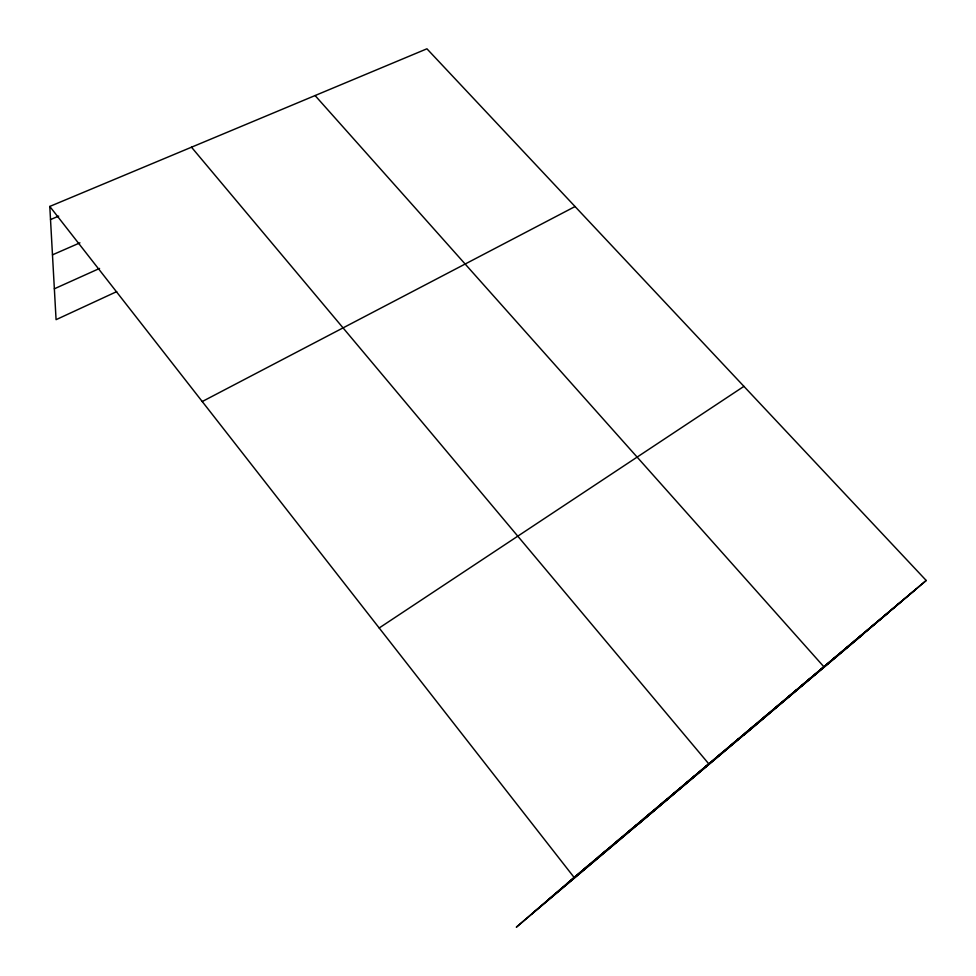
<?xml version="1.0" encoding="UTF-8"?>
<svg xmlns="http://www.w3.org/2000/svg" width="976" height="976" viewBox="0 0 976 976"><rect width="100%" height="100%" fill="white"/><g stroke="black" fill="none" stroke-linecap="round" stroke-linejoin="round"><path stroke-width="1.46" d="M926.212 580.476L574.12 877.436L516.316 927.2L926.212 580.476L426.927 48.8L49.788 206.436L56.071 319.664L116.717 291.617M582.977 870.08L589.992 864.041M598.434 857.038L605.62 850.865M613.66 844.191L621.017 837.872M628.666 831.54L636.193 825.086M643.465 819.059L651.138 812.471M658.031 806.774L665.864 800.052M672.403 794.647L680.382 787.815M686.567 782.703L694.68 775.749M638.475 824.11L708.783 763.854L191.491 147.205M715.554 758.254L723.948 751.056M730.353 745.774L738.893 738.466M744.92 733.488L753.594 726.059M759.279 721.374L768.075 713.846M773.419 709.442L782.349 701.817M787.364 697.694L796.404 689.959M801.089 686.116L810.251 678.283M744.456 734.672L823.89 666.779L315.089 95.55M827.953 663.448L837.335 655.433M841.105 652.358L850.584 644.258M854.061 641.427L863.638 633.253M866.847 630.655L876.509 622.395M879.437 620.028L889.197 611.696M891.857 609.549L901.714 601.143M567.288 883.317L916.196 589.016M549.11 898.969L889.319 611.952M531.835 913.841L863.443 634.046M379.188 627.983L743.919 386.362M202.239 401.539L575.059 206.546M54.351 288.798L99.576 268.437M52.472 254.846L79.947 242.841M50.52 219.576L58.682 216.123M49.788 206.436L574.12 877.436"/></g></svg>
